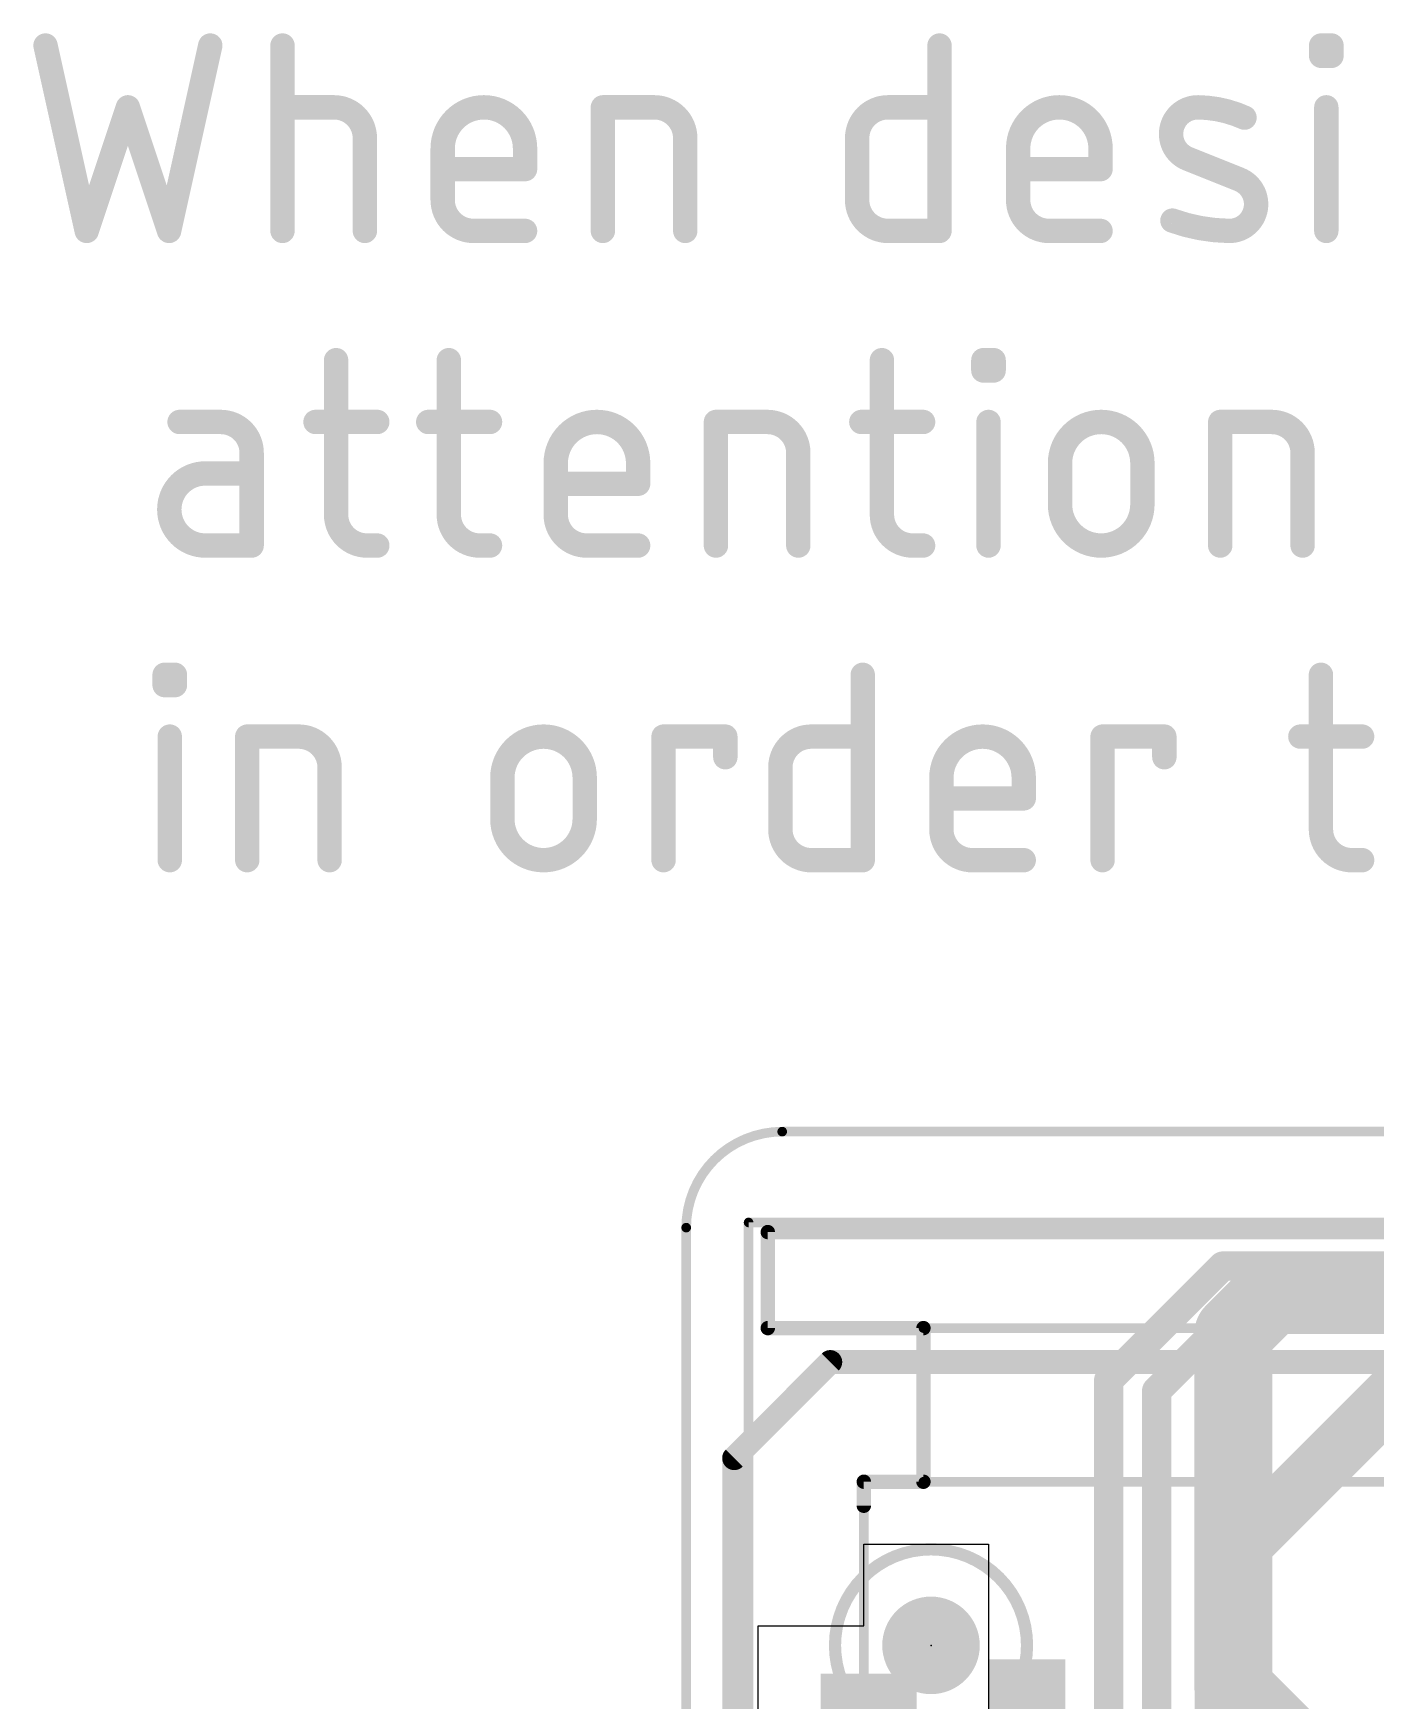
# Model space of a CAD drawing. Extents: x -4.1 to 63.7, y 1.1 to 51.7.
# Drawn here: x -4.1 to 9.88, y 34.37 to 51.74 of the extents above; entities that cross this region are included whole.
import ezdxf

# ---------------------------------------------------------------- set-up
doc = ezdxf.new("R2010")
doc.units = 0
for name, color, linetype in [('1', 12, 'CONTINUOUS'), ('16', 132, 'CONTINUOUS'), ('2', 41, 'CONTINUOUS'), ('20', 141, 'CONTINUOUS'), ('21', 253, 'CONTINUOUS'), ('24', 53, 'CONTINUOUS'), ('39', 12, 'CONTINUOUS'), ('41', 12, 'CONTINUOUS'), ('42', 132, 'CONTINUOUS'), ('51', 253, 'CONTINUOUS')]:
    doc.layers.add(name, color=color, linetype=linetype)

# ---------------------------------------------------------------- blocks, each defined once
blk = doc.blocks.new('PIE')
at = {"const_width": 0.5}
blk.add_lwpolyline([(0, -0.25, 1), (0, 0.25, 1), (0, -0.25)], format="xyb", dxfattribs=at)
blk = doc.blocks.new('RECT')
blk.add_solid([(-0.5, -0.5), (0.5, -0.5), (-0.5, 0.5), (0.5, 0.5)])

msp = doc.modelspace()

# ---------------------------------------------------------------- linework, layer by layer
at = {"layer": '1'}
for p, q in [((4.55, 35.154), (4.55, 36.004)), ((4.55, 36.004), (5.85, 36.004)), ((5.85, 36.004), (5.85, 32.954)), ((3.45, 32.954), (3.45, 35.154)), ((3.45, 35.154), (4.55, 35.154))]:
    msp.add_line(p, q, dxfattribs=at)
for points, const_width in [([(8.2893, 38.9), (7.1, 37.7107)], 0.3048), ([(34.3071, 38.9), (8.2893, 38.9)], 0.3048), ([(8.4, 38.4), (7.6, 37.6)], 0.3048), ([(34, 38.4), (8.4, 38.4)], 0.3048), ([(7.1, 37.7107), (7.1, 32.554)], 0.3048), ([(10.2, 37.7), (8.3, 35.8)], 0.6096), ([(7.6, 37.6), (7.6, 32.554)], 0.3048), ([(8.3, 35.8), (8.3, 33.8)], 0.6096)]:
    msp.add_lwpolyline(points, dxfattribs=dict(at, const_width=const_width))
for points, const_width in [([(8.2893, 38.9762, 1), (8.2893, 38.8238)], 0.1524), ([(8.3432, 38.8461, 1), (8.2354, 38.9539)], 0.1524), ([(8.4, 38.4762, 1), (8.4, 38.3238)], 0.1524), ([(8.4539, 38.3461, 1), (8.3461, 38.4539)], 0.1524), ([(7.1762, 37.7107, 1), (7.0238, 37.7107)], 0.1524), ([(7.0461, 37.7646, 1), (7.1539, 37.6568)], 0.1524), ([(7.6762, 37.6, 1), (7.5238, 37.6)], 0.1524), ([(7.5461, 37.6539, 1), (7.6539, 37.5461)], 0.1524), ([(8.1922, 35.9078, 1), (8.4078, 35.6922)], 0.3048), ([(8.4524, 35.8, 1), (8.1476, 35.8)], 0.3048)]:
    msp.add_lwpolyline(points, format="xyb", dxfattribs=dict(at, const_width=const_width))
at = {"layer": '16', "const_width": 0.8128}
for points in [[(8.8, 38.6), (8.4, 38.2)], [(34.1, 38.6), (8.8, 38.6)], [(8.4, 38.2), (8.4, 34.5)], [(8.4, 34.5), (9, 33.9)]]:
    msp.add_lwpolyline(points, dxfattribs=at)
at = {"layer": '16', "const_width": 0.4064}
for points in [[(8.8, 38.8032, 1), (8.8, 38.3968)], [(8.9437, 38.4563, 1), (8.6563, 38.7437)], [(8.6032, 38.2, 1), (8.1968, 38.2)], [(8.2563, 38.3437, 1), (8.5437, 38.0563)], [(8.5437, 34.6437, 1), (8.2563, 34.3563)], [(8.1968, 34.5, 1), (8.6032, 34.5)]]:
    msp.add_lwpolyline(points, format="xyb", dxfattribs=at)
at = {"layer": '2', "const_width": 0.25}
for points in [[(3.2, 36.9), (4.2, 37.9)], [(4.2, 37.9), (36.6, 37.9)], [(3.2, 15.4), (3.2, 36.9)]]:
    msp.add_lwpolyline(points, dxfattribs=at)
at = {"layer": '2', "const_width": 0.125}
for points in [[(4.2, 37.9625, 1), (4.2, 37.8375)], [(4.2442, 37.8558, 1), (4.1558, 37.9442)], [(3.2625, 36.9, 1), (3.1375, 36.9)], [(3.1558, 36.9442, 1), (3.2442, 36.8558)]]:
    msp.add_lwpolyline(points, format="xyb", dxfattribs=at)
at = {"layer": '20'}
for points, const_width in [([(-3.973, 51.6106), (-3.544, 49.6802)], 0.254), ([(-2.6861, 49.6802), (-2.2571, 51.6106)], 0.254), ([(-1.5048, 49.6802), (-1.5048, 51.6106)], 0.254), ([(5.3385, 51.6106), (5.3385, 49.6802)], 0.254), ([(9.3138, 51.5034), (9.3138, 51.6106)], 0.254), ([(9.3138, 51.6106), (9.4211, 51.6106)], 0.254), ([(9.4211, 51.5034), (9.3138, 51.5034)], 0.254), ([(9.4211, 51.6106), (9.4211, 51.5034)], 0.254), ([(-3.544, 49.6802), (-3.115, 50.9671)], 0.254), ([(-3.115, 50.9671), (-2.6861, 49.6802)], 0.254), ([(-1.5048, 50.9671), (-0.9686, 50.9671)], 0.254), ([(1.8321, 49.6802), (1.8321, 50.9671)], 0.254), ([(1.8321, 50.9671), (2.3683, 50.9671)], 0.254), ([(4.8022, 50.9671), (5.3385, 50.9671)], 0.254), ([(9.3674, 49.6802), (9.3674, 50.9671)], 0.254), ([(-0.6469, 50.6454), (-0.6469, 49.6802)], 0.254), ([(2.6901, 50.6454), (2.6901, 49.6802)], 0.254), ([(4.4805, 50.0019), (4.4805, 50.6454)], 0.254), ([(0.1636, 50.0019), (0.1636, 50.5382)], 0.254), ([(1.0216, 50.5382), (1.0216, 50.3237)], 0.254), ([(6.1577, 50.0019), (6.1577, 50.5382)], 0.254), ([(7.0157, 50.5382), (7.0157, 50.3237)], 0.254), ([(8.4614, 50.2164), (7.9252, 50.4309)], 0.254), ([(1.0216, 50.3237), (0.1636, 50.3237)], 0.254), ([(7.0157, 50.3237), (6.1577, 50.3237)], 0.254), ([(1.0216, 49.6802), (0.4854, 49.6802)], 0.254), ([(5.3385, 49.6802), (4.8022, 49.6802)], 0.254), ([(7.0157, 49.6802), (6.4794, 49.6802)], 0.254), ([(-0.9465, 48.334), (-0.9465, 46.7253)], 0.254), ([(0.2276, 48.334), (0.2276, 46.7253)], 0.254), ([(4.7386, 48.334), (4.7386, 46.7253)], 0.254), ([(5.7951, 48.2268), (5.7951, 48.334)], 0.254), ([(5.7951, 48.334), (5.9024, 48.334)], 0.254), ([(5.9024, 48.334), (5.9024, 48.2268)], 0.254), ([(5.9024, 48.2268), (5.7951, 48.2268)], 0.254), ([(-2.1479, 47.6905), (-2.5768, 47.6905)], 0.254), ([(-1.161, 47.6905), (-0.5175, 47.6905)], 0.254), ([(0.0131, 47.6905), (0.6566, 47.6905)], 0.254), ([(3.0098, 46.4036), (3.0098, 47.6905)], 0.254), ([(3.0098, 47.6905), (3.546, 47.6905)], 0.254), ([(4.5241, 47.6905), (5.1676, 47.6905)], 0.254), ([(5.8487, 46.4036), (5.8487, 47.6905)], 0.254), ([(8.2623, 46.4036), (8.2623, 47.6905)], 0.254), ([(8.2623, 47.6905), (8.7985, 47.6905)], 0.254), ([(-1.8261, 46.4036), (-1.8261, 47.3688)], 0.254), ([(3.8677, 47.3688), (3.8677, 46.4036)], 0.254), ([(9.1202, 47.3688), (9.1202, 46.4036)], 0.254), ([(-1.8261, 47.1543), (-2.3087, 47.1543)], 0.254), ([(1.3413, 46.7253), (1.3413, 47.2616)], 0.254), ([(2.1993, 47.2616), (2.1993, 47.0471)], 0.254), ([(6.5938, 46.8326), (6.5938, 47.2616)], 0.254), ([(7.4518, 47.2616), (7.4518, 46.8326)], 0.254), ([(2.1993, 47.0471), (1.3413, 47.0471)], 0.254), ([(-2.3087, 46.4036), (-1.8261, 46.4036)], 0.254), ([(-0.6247, 46.4036), (-0.5175, 46.4036)], 0.254), ([(0.5494, 46.4036), (0.6566, 46.4036)], 0.254), ([(2.1993, 46.4036), (1.6631, 46.4036)], 0.254), ([(5.0604, 46.4036), (5.1676, 46.4036)], 0.254), ([(-2.7325, 44.9502), (-2.7325, 45.0574)], 0.254), ([(-2.7325, 45.0574), (-2.6253, 45.0574)], 0.254), ([(-2.6253, 45.0574), (-2.6253, 44.9502)], 0.254), ([(4.5387, 45.0574), (4.5387, 43.127)], 0.254), ([(9.3114, 45.0574), (9.3114, 43.4487)], 0.254), ([(-2.6253, 44.9502), (-2.7325, 44.9502)], 0.254), ([(-2.6789, 43.127), (-2.6789, 44.4139)], 0.254), ([(-1.872, 43.127), (-1.872, 44.4139)], 0.254), ([(-1.872, 44.4139), (-1.3358, 44.4139)], 0.254), ([(2.4642, 43.127), (2.4642, 44.4139)], 0.254), ([(2.4642, 44.4139), (3.1077, 44.4139)], 0.254), ([(3.1077, 44.4139), (3.1077, 44.1994)], 0.254), ([(4.0025, 44.4139), (4.5387, 44.4139)], 0.254), ([(7.037, 43.127), (7.037, 44.4139)], 0.254), ([(7.037, 44.4139), (7.6804, 44.4139)], 0.254), ([(7.6804, 44.4139), (7.6804, 44.1994)], 0.254), ([(9.0969, 44.4139), (9.7404, 44.4139)], 0.254), ([(-1.014, 44.0922), (-1.014, 43.127)], 0.254), ([(0.7852, 43.556), (0.7852, 43.985)], 0.254), ([(1.6431, 43.985), (1.6431, 43.556)], 0.254), ([(3.6808, 43.4487), (3.6808, 44.0922)], 0.254), ([(5.358, 43.4487), (5.358, 43.985)], 0.254), ([(6.2159, 43.985), (6.2159, 43.7705)], 0.254), ([(6.2159, 43.7705), (5.358, 43.7705)], 0.254), ([(4.5387, 43.127), (4.0025, 43.127)], 0.254), ([(6.2159, 43.127), (5.6797, 43.127)], 0.254), ([(9.6331, 43.127), (9.7404, 43.127)], 0.254), ([(39, 40.3), (3.7, 40.3)], 0.1), ([(2.7, 39.3), (2.7, 2.2)], 0.1)]:
    msp.add_lwpolyline(points, dxfattribs=dict(at, const_width=const_width))
for points, const_width in [([(-3.911, 51.6244, 1), (-4.035, 51.5968)], 0.127), ([(-2.1951, 51.5968, 1), (-2.3191, 51.6244)], 0.127), ([(-1.4413, 51.6106, 1), (-1.5683, 51.6106)], 0.127), ([(5.402, 51.6106, 1), (5.275, 51.6106)], 0.127), ([(9.3773, 51.6106, 1), (9.2503, 51.6106)], 0.127), ([(9.3138, 51.6741, 1), (9.3138, 51.5471)], 0.127), ([(9.3138, 51.5669, 1), (9.3138, 51.4399)], 0.127), ([(9.4846, 51.6106, 1), (9.3576, 51.6106)], 0.127), ([(9.4211, 51.5471, 1), (9.4211, 51.6741)], 0.127), ([(9.4211, 51.4399, 1), (9.4211, 51.5669)], 0.127), ([(9.2503, 51.5034, 1), (9.3773, 51.5034)], 0.127), ([(9.3576, 51.5034, 1), (9.4846, 51.5034)], 0.127), ([(-3.0548, 50.9872, 1), (-3.1753, 50.9471)], 0.127), ([(-3.0548, 50.9471, 1), (-3.1753, 50.9872)], 0.127), ([(-1.5048, 51.0306, 1), (-1.5048, 50.9036)], 0.127), ([(-0.6469, 50.6454, 0.4142), (-0.9686, 50.9671)], 0.254), ([(-0.9686, 51.0306, 1), (-0.9686, 50.9036)], 0.127), ([(-0.9686, 50.9036, 1), (-0.9686, 51.0306)], 0.127), ([(1.0216, 50.5382, 1), (0.1636, 50.5382)], 0.254), ([(1.8956, 50.9671, 1), (1.7686, 50.9671)], 0.127), ([(1.8321, 51.0306, 1), (1.8321, 50.9036)], 0.127), ([(2.6901, 50.6454, 0.4142), (2.3683, 50.9671)], 0.254), ([(2.3683, 51.0306, 1), (2.3683, 50.9036)], 0.127), ([(2.3683, 50.9036, 1), (2.3683, 51.0306)], 0.127), ([(4.8022, 50.9671, 0.4142), (4.4805, 50.6454)], 0.254), ([(4.8022, 51.0306, 1), (4.8022, 50.9036)], 0.127), ([(4.8022, 50.9036, 1), (4.8022, 51.0306)], 0.127), ([(5.3385, 50.9036, 1), (5.3385, 51.0306)], 0.127), ([(7.0157, 50.5382, 1), (6.1577, 50.5382)], 0.254), ([(8.0325, 50.9671, 0.8318), (7.9252, 50.4309)], 0.254), ([(8.5151, 50.8599, 0.1025), (8.0325, 50.9671)], 0.254), ([(8.0334, 51.0306, 1), (8.0316, 50.9036)], 0.127), ([(8.0316, 50.9036, 1), (8.0334, 51.0306)], 0.127), ([(9.4309, 50.9671, 1), (9.3039, 50.9671)], 0.127), ([(8.489, 50.802, 1), (8.5411, 50.9178)], 0.127), ([(-0.5834, 50.6454, 1), (-0.7104, 50.6454)], 0.127), ([(-0.7104, 50.6454, 1), (-0.5834, 50.6454)], 0.127), ([(2.7536, 50.6454, 1), (2.6266, 50.6454)], 0.127), ([(2.6266, 50.6454, 1), (2.7536, 50.6454)], 0.127), ([(4.544, 50.6454, 1), (4.417, 50.6454)], 0.127), ([(4.417, 50.6454, 1), (4.544, 50.6454)], 0.127), ([(0.2271, 50.5382, 1), (0.1001, 50.5382)], 0.127), ([(0.1001, 50.5382, 1), (0.2271, 50.5382)], 0.127), ([(1.0851, 50.5382, 1), (0.9581, 50.5382)], 0.127), ([(0.9581, 50.5382, 1), (1.0851, 50.5382)], 0.127), ([(6.2212, 50.5382, 1), (6.0942, 50.5382)], 0.127), ([(6.0942, 50.5382, 1), (6.2212, 50.5382)], 0.127), ([(7.0792, 50.5382, 1), (6.9522, 50.5382)], 0.127), ([(6.9522, 50.5382, 1), (7.0792, 50.5382)], 0.127), ([(7.9488, 50.4899, 1), (7.9016, 50.372)], 0.127), ([(7.9016, 50.372, 1), (7.9488, 50.4899)], 0.127), ([(0.1636, 50.3872, 1), (0.1636, 50.2602)], 0.127), ([(0.9581, 50.3237, 1), (1.0851, 50.3237)], 0.127), ([(1.0216, 50.2602, 1), (1.0216, 50.3872)], 0.127), ([(6.1577, 50.3872, 1), (6.1577, 50.2602)], 0.127), ([(6.9522, 50.3237, 1), (7.0792, 50.3237)], 0.127), ([(7.0157, 50.2602, 1), (7.0157, 50.3872)], 0.127), ([(8.3542, 49.6802, 0.8318), (8.4614, 50.2164)], 0.254), ([(8.485, 50.2754, 1), (8.4379, 50.1575)], 0.127), ([(8.4379, 50.1575, 1), (8.485, 50.2754)], 0.127), ([(0.1636, 50.0019, 0.4142), (0.4854, 49.6802)], 0.254), ([(0.2271, 50.0019, 1), (0.1001, 50.0019)], 0.127), ([(0.1001, 50.0019, 1), (0.2271, 50.0019)], 0.127), ([(4.4805, 50.0019, 0.4142), (4.8022, 49.6802)], 0.254), ([(4.544, 50.0019, 1), (4.417, 50.0019)], 0.127), ([(4.417, 50.0019, 1), (4.544, 50.0019)], 0.127), ([(6.1577, 50.0019, 0.4142), (6.4794, 49.6802)], 0.254), ([(6.2212, 50.0019, 1), (6.0942, 50.0019)], 0.127), ([(6.0942, 50.0019, 1), (6.2212, 50.0019)], 0.127), ([(7.7859, 49.8472, 1), (7.7429, 49.7277)], 0.127), ([(7.7644, 49.7874, 0.083), (8.3542, 49.6802)], 0.254), ([(-3.6043, 49.7003, 1), (-3.4838, 49.6601)], 0.127), ([(-3.606, 49.6664, 1), (-3.482, 49.694)], 0.127), ([(-2.7481, 49.694, 1), (-2.6241, 49.6664)], 0.127), ([(-2.7463, 49.6601, 1), (-2.6258, 49.7003)], 0.127), ([(-1.5683, 49.6802, 1), (-1.4413, 49.6802)], 0.127), ([(-0.7104, 49.6802, 1), (-0.5834, 49.6802)], 0.127), ([(0.4854, 49.7437, 1), (0.4854, 49.6167)], 0.127), ([(0.4854, 49.6167, 1), (0.4854, 49.7437)], 0.127), ([(1.0216, 49.6167, 1), (1.0216, 49.7437)], 0.127), ([(1.7686, 49.6802, 1), (1.8956, 49.6802)], 0.127), ([(2.6266, 49.6802, 1), (2.7536, 49.6802)], 0.127), ([(4.8022, 49.7437, 1), (4.8022, 49.6167)], 0.127), ([(4.8022, 49.6167, 1), (4.8022, 49.7437)], 0.127), ([(5.275, 49.6802, 1), (5.402, 49.6802)], 0.127), ([(5.3385, 49.6167, 1), (5.3385, 49.7437)], 0.127), ([(6.4794, 49.7437, 1), (6.4794, 49.6167)], 0.127), ([(6.4794, 49.6167, 1), (6.4794, 49.7437)], 0.127), ([(7.0157, 49.6167, 1), (7.0157, 49.7437)], 0.127), ([(8.3551, 49.7437, 1), (8.3533, 49.6167)], 0.127), ([(8.3533, 49.6167, 1), (8.3551, 49.7437)], 0.127), ([(9.3039, 49.6802, 1), (9.4309, 49.6802)], 0.127), ([(-0.883, 48.334, 1), (-1.01, 48.334)], 0.127), ([(0.2911, 48.334, 1), (0.1641, 48.334)], 0.127), ([(4.8021, 48.334, 1), (4.6751, 48.334)], 0.127), ([(5.8586, 48.334, 1), (5.7316, 48.334)], 0.127), ([(5.7951, 48.3975, 1), (5.7951, 48.2705)], 0.127), ([(5.9659, 48.334, 1), (5.8388, 48.334)], 0.127), ([(5.9024, 48.2705, 1), (5.9024, 48.3975)], 0.127), ([(5.7951, 48.2903, 1), (5.7951, 48.1633)], 0.127), ([(5.7316, 48.2268, 1), (5.8586, 48.2268)], 0.127), ([(5.8388, 48.2268, 1), (5.9659, 48.2268)], 0.127), ([(5.9024, 48.1633, 1), (5.9024, 48.2903)], 0.127), ([(-2.5768, 47.754, 1), (-2.5768, 47.627)], 0.127), ([(-1.8261, 47.3688, 0.4142), (-2.1479, 47.6905)], 0.254), ([(-2.1479, 47.754, 1), (-2.1479, 47.627)], 0.127), ([(-2.1479, 47.627, 1), (-2.1479, 47.754)], 0.127), ([(-1.161, 47.754, 1), (-1.161, 47.627)], 0.127), ([(-0.5175, 47.627, 1), (-0.5175, 47.754)], 0.127), ([(0.0131, 47.754, 1), (0.0131, 47.627)], 0.127), ([(0.6566, 47.627, 1), (0.6566, 47.754)], 0.127), ([(2.1993, 47.2616, 1), (1.3413, 47.2616)], 0.254), ([(3.0733, 47.6905, 1), (2.9463, 47.6905)], 0.127), ([(3.0098, 47.754, 1), (3.0098, 47.627)], 0.127), ([(3.8677, 47.3688, 0.4142), (3.546, 47.6905)], 0.254), ([(3.546, 47.754, 1), (3.546, 47.627)], 0.127), ([(3.546, 47.627, 1), (3.546, 47.754)], 0.127), ([(4.5241, 47.754, 1), (4.5241, 47.627)], 0.127), ([(5.1676, 47.627, 1), (5.1676, 47.754)], 0.127), ([(5.9122, 47.6905, 1), (5.7852, 47.6905)], 0.127), ([(7.4518, 47.2616, 1), (6.5938, 47.2616)], 0.254), ([(8.3258, 47.6905, 1), (8.1988, 47.6905)], 0.127), ([(8.2623, 47.754, 1), (8.2623, 47.627)], 0.127), ([(9.1202, 47.3688, 0.4142), (8.7985, 47.6905)], 0.254), ([(8.7985, 47.754, 1), (8.7985, 47.627)], 0.127), ([(8.7985, 47.627, 1), (8.7985, 47.754)], 0.127), ([(-1.7626, 47.3688, 1), (-1.8896, 47.3688)], 0.127), ([(-1.8896, 47.3688, 1), (-1.7626, 47.3688)], 0.127), ([(3.9312, 47.3688, 1), (3.8042, 47.3688)], 0.127), ([(3.8042, 47.3688, 1), (3.9312, 47.3688)], 0.127), ([(9.1837, 47.3688, 1), (9.0567, 47.3688)], 0.127), ([(9.0567, 47.3688, 1), (9.1837, 47.3688)], 0.127), ([(-2.3087, 47.1543, 1), (-2.3087, 46.4036)], 0.254), ([(-2.3087, 47.2178, 1), (-2.3087, 47.0908)], 0.127), ([(-2.3087, 47.0908, 1), (-2.3087, 47.2178)], 0.127), ([(-1.8261, 47.0908, 1), (-1.8261, 47.2178)], 0.127), ([(1.4048, 47.2616, 1), (1.2778, 47.2616)], 0.127), ([(1.2778, 47.2616, 1), (1.4048, 47.2616)], 0.127), ([(2.2628, 47.2616, 1), (2.1358, 47.2616)], 0.127), ([(2.1358, 47.2616, 1), (2.2628, 47.2616)], 0.127), ([(6.6573, 47.2616, 1), (6.5303, 47.2616)], 0.127), ([(6.5303, 47.2616, 1), (6.6573, 47.2616)], 0.127), ([(7.5153, 47.2616, 1), (7.3883, 47.2616)], 0.127), ([(7.3883, 47.2616, 1), (7.5153, 47.2616)], 0.127), ([(1.3413, 47.1106, 1), (1.3413, 46.9836)], 0.127), ([(2.1358, 47.0471, 1), (2.2628, 47.0471)], 0.127), ([(2.1993, 46.9836, 1), (2.1993, 47.1106)], 0.127), ([(6.5938, 46.8326, 1), (7.4518, 46.8326)], 0.254), ([(6.6573, 46.8326, 1), (6.5303, 46.8326)], 0.127), ([(6.5303, 46.8326, 1), (6.6573, 46.8326)], 0.127), ([(7.5153, 46.8326, 1), (7.3883, 46.8326)], 0.127), ([(7.3883, 46.8326, 1), (7.5153, 46.8326)], 0.127), ([(-0.9465, 46.7253, 0.4142), (-0.6247, 46.4036)], 0.254), ([(-0.883, 46.7253, 1), (-1.01, 46.7253)], 0.127), ([(-1.01, 46.7253, 1), (-0.883, 46.7253)], 0.127), ([(0.2276, 46.7253, 0.4142), (0.5494, 46.4036)], 0.254), ([(0.2911, 46.7253, 1), (0.1641, 46.7253)], 0.127), ([(0.1641, 46.7253, 1), (0.2911, 46.7253)], 0.127), ([(1.3413, 46.7253, 0.4142), (1.6631, 46.4036)], 0.254), ([(1.4048, 46.7253, 1), (1.2778, 46.7253)], 0.127), ([(1.2778, 46.7253, 1), (1.4048, 46.7253)], 0.127), ([(4.7386, 46.7253, 0.4142), (5.0604, 46.4036)], 0.254), ([(4.8021, 46.7253, 1), (4.6751, 46.7253)], 0.127), ([(4.6751, 46.7253, 1), (4.8021, 46.7253)], 0.127), ([(-2.3087, 46.4671, 1), (-2.3087, 46.3401)], 0.127), ([(-2.3087, 46.3401, 1), (-2.3087, 46.4671)], 0.127), ([(-1.8896, 46.4036, 1), (-1.7626, 46.4036)], 0.127), ([(-1.8261, 46.3401, 1), (-1.8261, 46.4671)], 0.127), ([(-0.6247, 46.4671, 1), (-0.6247, 46.3401)], 0.127), ([(-0.6247, 46.3401, 1), (-0.6247, 46.4671)], 0.127), ([(-0.5175, 46.3401, 1), (-0.5175, 46.4671)], 0.127), ([(0.5494, 46.4671, 1), (0.5494, 46.3401)], 0.127), ([(0.5494, 46.3401, 1), (0.5494, 46.4671)], 0.127), ([(0.6566, 46.3401, 1), (0.6566, 46.4671)], 0.127), ([(1.6631, 46.4671, 1), (1.6631, 46.3401)], 0.127), ([(1.6631, 46.3401, 1), (1.6631, 46.4671)], 0.127), ([(2.1993, 46.3401, 1), (2.1993, 46.4671)], 0.127), ([(2.9463, 46.4036, 1), (3.0733, 46.4036)], 0.127), ([(3.8042, 46.4036, 1), (3.9312, 46.4036)], 0.127), ([(5.0604, 46.4671, 1), (5.0604, 46.3401)], 0.127), ([(5.0604, 46.3401, 1), (5.0604, 46.4671)], 0.127), ([(5.1676, 46.3401, 1), (5.1676, 46.4671)], 0.127), ([(5.7852, 46.4036, 1), (5.9122, 46.4036)], 0.127), ([(8.1988, 46.4036, 1), (8.3258, 46.4036)], 0.127), ([(9.0567, 46.4036, 1), (9.1837, 46.4036)], 0.127), ([(-2.669, 45.0574, 1), (-2.796, 45.0574)], 0.127), ([(-2.7325, 45.1209, 1), (-2.7325, 44.9939)], 0.127), ([(-2.5618, 45.0574, 1), (-2.6888, 45.0574)], 0.127), ([(-2.6253, 44.9939, 1), (-2.6253, 45.1209)], 0.127), ([(4.6022, 45.0574, 1), (4.4752, 45.0574)], 0.127), ([(9.3749, 45.0574, 1), (9.2479, 45.0574)], 0.127), ([(-2.7325, 45.0137, 1), (-2.7325, 44.8867)], 0.127), ([(-2.796, 44.9502, 1), (-2.669, 44.9502)], 0.127), ([(-2.6888, 44.9502, 1), (-2.5618, 44.9502)], 0.127), ([(-2.6253, 44.8867, 1), (-2.6253, 45.0137)], 0.127), ([(-2.6154, 44.4139, 1), (-2.7424, 44.4139)], 0.127), ([(-1.8085, 44.4139, 1), (-1.9355, 44.4139)], 0.127), ([(-1.872, 44.4774, 1), (-1.872, 44.3504)], 0.127), ([(-1.014, 44.0922, 0.4142), (-1.3358, 44.4139)], 0.254), ([(-1.3358, 44.4774, 1), (-1.3358, 44.3504)], 0.127), ([(-1.3358, 44.3504, 1), (-1.3358, 44.4774)], 0.127), ([(1.6431, 43.985, 1), (0.7852, 43.985)], 0.254), ([(2.5277, 44.4139, 1), (2.4007, 44.4139)], 0.127), ([(2.4642, 44.4774, 1), (2.4642, 44.3504)], 0.127), ([(3.1712, 44.4139, 1), (3.0442, 44.4139)], 0.127), ([(3.1077, 44.3504, 1), (3.1077, 44.4774)], 0.127), ([(4.0025, 44.4139, 0.4142), (3.6808, 44.0922)], 0.254), ([(4.0025, 44.4774, 1), (4.0025, 44.3504)], 0.127), ([(4.0025, 44.3504, 1), (4.0025, 44.4774)], 0.127), ([(4.5387, 44.3504, 1), (4.5387, 44.4774)], 0.127), ([(6.2159, 43.985, 1), (5.358, 43.985)], 0.254), ([(7.1005, 44.4139, 1), (6.9735, 44.4139)], 0.127), ([(7.037, 44.4774, 1), (7.037, 44.3504)], 0.127), ([(7.7439, 44.4139, 1), (7.6169, 44.4139)], 0.127), ([(7.6804, 44.3504, 1), (7.6804, 44.4774)], 0.127), ([(9.0969, 44.4774, 1), (9.0969, 44.3504)], 0.127), ([(9.7404, 44.3504, 1), (9.7404, 44.4774)], 0.127), ([(-0.9505, 44.0922, 1), (-1.0775, 44.0922)], 0.127), ([(-1.0775, 44.0922, 1), (-0.9505, 44.0922)], 0.127), ([(0.8487, 43.985, 1), (0.7217, 43.985)], 0.127), ([(1.7066, 43.985, 1), (1.5796, 43.985)], 0.127), ([(3.0442, 44.1994, 1), (3.1712, 44.1994)], 0.127), ([(3.7443, 44.0922, 1), (3.6173, 44.0922)], 0.127), ([(3.6173, 44.0922, 1), (3.7443, 44.0922)], 0.127), ([(5.4215, 43.985, 1), (5.2945, 43.985)], 0.127), ([(6.2794, 43.985, 1), (6.1524, 43.985)], 0.127), ([(7.6169, 44.1994, 1), (7.7439, 44.1994)], 0.127), ([(0.7217, 43.985, 1), (0.8487, 43.985)], 0.127), ([(1.5796, 43.985, 1), (1.7066, 43.985)], 0.127), ([(5.2945, 43.985, 1), (5.4215, 43.985)], 0.127), ([(6.1524, 43.985, 1), (6.2794, 43.985)], 0.127), ([(5.358, 43.834, 1), (5.358, 43.707)], 0.127), ([(6.1524, 43.7705, 1), (6.2794, 43.7705)], 0.127), ([(6.2159, 43.707, 1), (6.2159, 43.834)], 0.127), ([(0.7852, 43.556, 1), (1.6431, 43.556)], 0.254), ([(0.8487, 43.556, 1), (0.7217, 43.556)], 0.127), ([(0.7217, 43.556, 1), (0.8487, 43.556)], 0.127), ([(1.7066, 43.556, 1), (1.5796, 43.556)], 0.127), ([(1.5796, 43.556, 1), (1.7066, 43.556)], 0.127), ([(3.6808, 43.4487, 0.4142), (4.0025, 43.127)], 0.254), ([(3.7443, 43.4487, 1), (3.6173, 43.4487)], 0.127), ([(3.6173, 43.4487, 1), (3.7443, 43.4487)], 0.127), ([(5.358, 43.4487, 0.4142), (5.6797, 43.127)], 0.254), ([(5.4215, 43.4487, 1), (5.2945, 43.4487)], 0.127), ([(5.2945, 43.4487, 1), (5.4215, 43.4487)], 0.127), ([(9.3114, 43.4487, 0.4142), (9.6331, 43.127)], 0.254), ([(9.3749, 43.4487, 1), (9.2479, 43.4487)], 0.127), ([(9.2479, 43.4487, 1), (9.3749, 43.4487)], 0.127), ([(4.0025, 43.1905, 1), (4.0025, 43.0635)], 0.127), ([(4.0025, 43.0635, 1), (4.0025, 43.1905)], 0.127), ([(4.5387, 43.0635, 1), (4.5387, 43.1905)], 0.127), ([(5.6797, 43.1905, 1), (5.6797, 43.0635)], 0.127), ([(5.6797, 43.0635, 1), (5.6797, 43.1905)], 0.127), ([(6.2159, 43.0635, 1), (6.2159, 43.1905)], 0.127), ([(9.6331, 43.1905, 1), (9.6331, 43.0635)], 0.127), ([(9.6331, 43.0635, 1), (9.6331, 43.1905)], 0.127), ([(9.7404, 43.0635, 1), (9.7404, 43.1905)], 0.127), ([(-2.7424, 43.127, 1), (-2.6154, 43.127)], 0.127), ([(-1.9355, 43.127, 1), (-1.8085, 43.127)], 0.127), ([(-1.0775, 43.127, 1), (-0.9505, 43.127)], 0.127), ([(2.4007, 43.127, 1), (2.5277, 43.127)], 0.127), ([(4.4752, 43.127, 1), (4.6022, 43.127)], 0.127), ([(6.9735, 43.127, 1), (7.1005, 43.127)], 0.127), ([(3.7, 40.3, 0.4142), (2.7, 39.3)], 0.1), ([(3.7, 40.325, 1), (3.7, 40.275)], 0.05), ([(3.7, 40.275, 1), (3.7, 40.325)], 0.05), ([(2.725, 39.3, 1), (2.675, 39.3)], 0.05), ([(2.675, 39.3, 1), (2.725, 39.3)], 0.05)]:
    msp.add_lwpolyline(points, format="xyb", dxfattribs=dict(at, const_width=const_width))
at = {"layer": '21', "const_width": 0.15}
for points in [[(22.15, 39.254), (3.55, 39.254)], [(3.55, 39.254), (3.55, 38.254)], [(5.171, 38.254), (3.55, 38.254)], [(5.171, 38.254), (5.171, 36.654)], [(5.171, 36.654), (4.55, 36.654)], [(4.55, 36.654), (4.55, 36.404)]]:
    msp.add_lwpolyline(points, dxfattribs=at)
at = {"layer": '21', "const_width": 0.075}
for points in [[(3.55, 39.2915, 1), (3.55, 39.2165)], [(3.5875, 39.254, 1), (3.5125, 39.254)], [(3.55, 38.2915, 1), (3.55, 38.2165)], [(3.5125, 38.254, 1), (3.5875, 38.254)], [(5.2085, 38.254, 1), (5.1335, 38.254)], [(5.171, 38.2165, 1), (5.171, 38.2915)], [(4.55, 36.6915, 1), (4.55, 36.6165)], [(4.5875, 36.654, 1), (4.5125, 36.654)], [(5.1335, 36.654, 1), (5.2085, 36.654)], [(5.171, 36.6165, 1), (5.171, 36.6915)], [(4.5125, 36.404, 1), (4.5875, 36.404)]]:
    msp.add_lwpolyline(points, format="xyb", dxfattribs=at)
at = {"layer": '24'}
msp.add_point((5.25, 34.95), dxfattribs=at)
at = {"layer": '39', "const_width": 0.1}
for points in [[(3.35, 32.054), (3.35, 39.354)], [(3.35, 39.354), (22.35, 39.354)]]:
    msp.add_lwpolyline(points, dxfattribs=at)
at = {"layer": '39', "const_width": 0.05}
for points in [[(3.375, 39.354, 1), (3.325, 39.354)], [(3.35, 39.379, 1), (3.35, 39.329)]]:
    msp.add_lwpolyline(points, format="xyb", dxfattribs=at)
at = {"layer": '42', "const_width": 0.127}
msp.add_lwpolyline([(5.25, 33.95, 1), (5.25, 35.95, 1), (5.25, 33.95)], format="xyb", dxfattribs=at)
at = {"layer": '51', "const_width": 0.1}
for points in [[(22.15, 39.254), (3.55, 39.254)], [(3.55, 39.254), (3.55, 38.254)], [(5.171, 38.254), (3.55, 38.254)], [(5.171, 38.254), (5.171, 36.654)], [(20.531, 38.254), (5.171, 38.254)], [(4.55, 36.654), (4.55, 33.154)], [(5.171, 36.654), (4.55, 36.654)], [(20.531, 36.654), (5.171, 36.654)]]:
    msp.add_lwpolyline(points, dxfattribs=at)
at = {"layer": '51', "const_width": 0.05}
for points in [[(3.55, 39.279, 1), (3.55, 39.229)], [(3.575, 39.254, 1), (3.525, 39.254)], [(3.55, 38.279, 1), (3.55, 38.229)], [(3.525, 38.254, 1), (3.575, 38.254)], [(5.196, 38.254, 1), (5.146, 38.254)], [(5.171, 38.279, 1), (5.171, 38.229)], [(5.171, 38.229, 1), (5.171, 38.279)], [(4.575, 36.654, 1), (4.525, 36.654)], [(4.55, 36.679, 1), (4.55, 36.629)], [(5.171, 36.679, 1), (5.171, 36.629)], [(5.146, 36.654, 1), (5.196, 36.654)], [(5.171, 36.629, 1), (5.171, 36.679)]]:
    msp.add_lwpolyline(points, format="xyb", dxfattribs=at)

# ---------------------------------------------------------------- block references
at = {"layer": '1'}
msp.add_blockref('RECT', (4.6, 34.154), dxfattribs=at)
at = {"layer": '16', "xscale": 1.016, "yscale": 1.016}
msp.add_blockref('PIE', (5.25, 34.95), dxfattribs=at)
at = {"layer": '41', "xscale": 0.8, "yscale": 1.3, "rotation": 180}
msp.add_blockref('RECT', (6.25, 34.154), dxfattribs=at)

doc.saveas('drawing.dxf')
